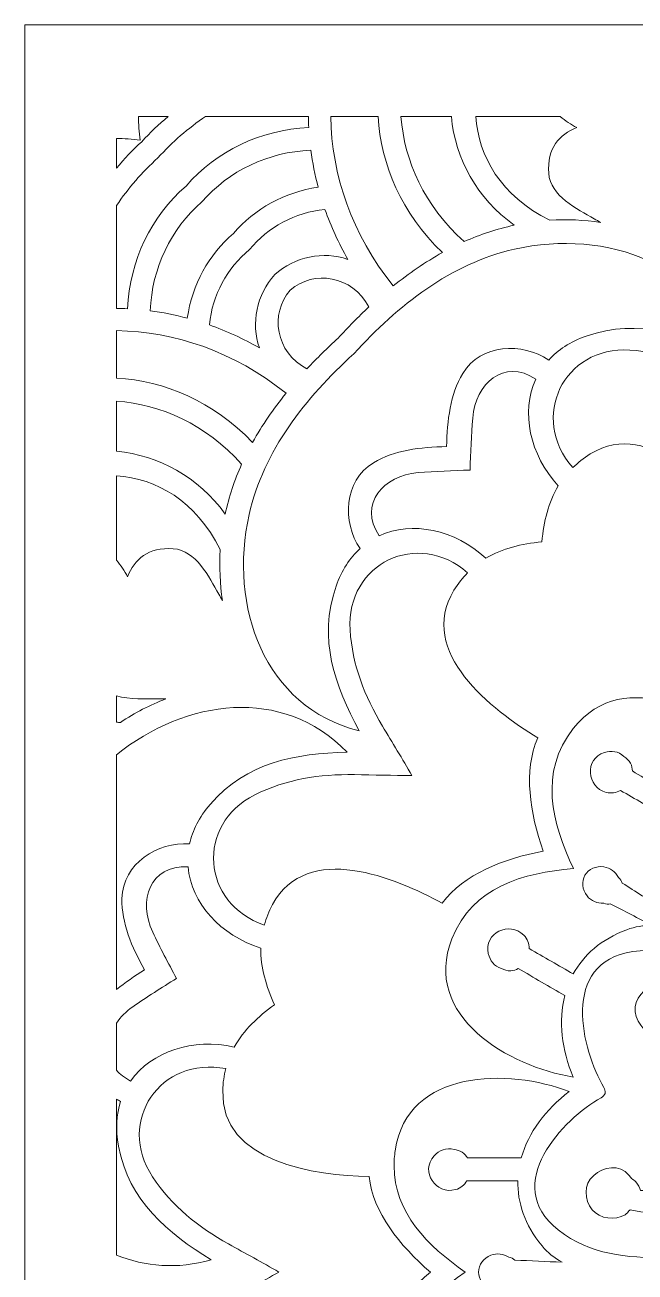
# Model space of a CAD drawing. Extents: x -175 to 692, y -400 to 112.
# Drawn here: x 528.6 to 568.6, y -113.3 to -31.5 of the extents above; entities that cross this region are included whole.
import ezdxf

# ---------------------------------------------------------------- set-up
doc = ezdxf.new("R2010")
doc.units = 0
doc.header["$MEASUREMENT"] = 0
doc.layers.add('Layer 1', color=7, linetype='Continuous', lineweight=0)

msp = doc.modelspace()

# ---------------------------------------------------------------- linework, layer by layer
at = {"layer": 'Layer 1'}
for points, knots in [([(686.0803833007812, -31.52850341796875), (686.0803833007812, -31.52850341796875), (683.049072265625, -31.52850341796875), (683.049072265625, -31.52850341796875), (683.049072265625, -31.52850341796875), (672.7584228515625, -31.52850341796875), (672.7584228515625, -31.52850341796875), (672.7584228515625, -31.52850341796875), (671.214111328125, -31.52850341796875), (671.214111328125, -31.52850341796875), (671.214111328125, -31.52850341796875), (668.0443725585938, -31.52850341796875), (668.0443725585938, -31.52850341796875), (668.0443725585938, -31.52850341796875), (666.4085693359375, -31.52850341796875), (666.4085693359375, -31.52850341796875), (666.4085693359375, -31.52850341796875), (662.9141235351562, -31.52850341796875), (662.9141235351562, -31.52850341796875), (662.9141235351562, -31.52850341796875), (660.7147827148438, -31.52850341796875), (660.7147827148438, -31.52850341796875), (660.7147827148438, -31.52850341796875), (648.3986206054688, -31.52850341796875), (648.3986206054688, -31.52850341796875), (648.3986206054688, -31.52850341796875), (646.5077514648438, -31.52850341796875), (646.5077514648438, -31.52850341796875), (646.5077514648438, -31.52850341796875), (643.0686645507812, -31.52850341796875), (643.0686645507812, -31.52850341796875), (643.0686645507812, -31.52850341796875), (641.4661254882812, -31.52850341796875), (641.4661254882812, -31.52850341796875), (641.4661254882812, -31.52850341796875), (638.6307983398438, -31.52850341796875), (638.6307983398438, -31.52850341796875), (638.6307983398438, -31.52850341796875), (634.322021484375, -31.52850341796875), (634.322021484375, -31.52850341796875), (634.322021484375, -31.52850341796875), (617.1672973632812, -31.52850341796875), (617.1672973632812, -31.52850341796875), (617.1672973632812, -31.52850341796875), (614.3284301757812, -31.52850341796875), (614.3284301757812, -31.52850341796875), (614.3284301757812, -31.52850341796875), (614.1973266601562, -31.52850341796875), (614.1973266601562, -31.52850341796875), (614.1973266601562, -31.52850341796875), (606.5673828125, -31.52850341796875), (606.5673828125, -31.52850341796875), (606.5673828125, -31.52850341796875), (606.436279296875, -31.52850341796875), (606.436279296875, -31.52850341796875), (606.436279296875, -31.52850341796875), (603.597412109375, -31.52850341796875), (603.597412109375, -31.52850341796875), (603.597412109375, -31.52850341796875), (586.4426879882812, -31.52850341796875), (586.4426879882812, -31.52850341796875), (586.4426879882812, -31.52850341796875), (582.1339111328125, -31.52850341796875), (582.1339111328125, -31.52850341796875), (582.1339111328125, -31.52850341796875), (579.2985839843749, -31.52850341796875), (579.2985839843749, -31.52850341796875), (579.2985839843749, -31.52850341796875), (577.696044921875, -31.52850341796875), (577.696044921875, -31.52850341796875), (577.696044921875, -31.52850341796875), (574.2569580078124, -31.52850341796875), (574.2569580078124, -31.52850341796875), (574.2569580078124, -31.52850341796875), (572.3829345703125, -31.52850341796875), (572.3829345703125, -31.52850341796875), (572.3829345703125, -31.52850341796875), (560.048583984375, -31.52850341796875), (560.048583984375, -31.52850341796875), (560.048583984375, -31.52850341796875), (557.8505859375, -31.52850341796875), (557.8505859375, -31.52850341796875), (557.8505859375, -31.52850341796875), (554.3561401367188, -31.52850341796875), (554.3561401367188, -31.52850341796875), (554.3561401367188, -31.52850341796875), (552.7203369140624, -31.52850341796875), (552.7203369140624, -31.52850341796875), (552.7203369140624, -31.52850341796875), (549.5505981445312, -31.52850341796875), (549.5505981445312, -31.52850341796875), (549.5505981445312, -31.52850341796875), (548.0062866210938, -31.52850341796875), (548.0062866210938, -31.52850341796875), (548.0062866210938, -31.52850341796875), (537.7047729492188, -31.52850341796875), (537.7047729492188, -31.52850341796875), (537.7047729492188, -31.52850341796875), (534.684326171875, -31.52850341796875), (534.684326171875, -31.52850341796875), (534.684326171875, -31.52850341796875), (528.5873413085938, -31.52850341796875), (528.5873413085938, -31.52850341796875), (528.5873413085938, -31.52850341796875), (528.5873413085938, -37.62548828125), (528.5873413085938, -37.62548828125), (528.5873413085938, -37.62548828125), (528.5873413085938, -40.65679931640625), (528.5873413085938, -40.65679931640625), (528.5873413085938, -40.65679931640625), (528.5873413085938, -50.94744873046875), (528.5873413085938, -50.94744873046875), (528.5873413085938, -50.94744873046875), (528.5873413085938, -52.49176025390625), (528.5873413085938, -52.49176025390625), (528.5873413085938, -52.49176025390625), (528.5873413085938, -55.6614990234375), (528.5873413085938, -55.6614990234375), (528.5873413085938, -55.6614990234375), (528.5873413085938, -57.2821044921875), (528.5873413085938, -57.2821044921875), (528.5873413085938, -57.2821044921875), (528.5873413085938, -60.7916259765625), (528.5873413085938, -60.7916259765625), (528.5873413085938, -60.7916259765625), (528.5873413085938, -62.9910888671875), (528.5873413085938, -62.9910888671875), (528.5873413085938, -62.9910888671875), (528.5873413085938, -75.3072509765625), (528.5873413085938, -75.3072509765625), (528.5873413085938, -75.3072509765625), (528.5873413085938, -77.1981201171875), (528.5873413085938, -77.1981201171875), (528.5873413085938, -77.1981201171875), (528.5873413085938, -80.63720703125), (528.5873413085938, -80.63720703125), (528.5873413085938, -80.63720703125), (528.5873413085938, -82.23962402343749), (528.5873413085938, -82.23962402343749), (528.5873413085938, -82.23962402343749), (528.5873413085938, -85.07409667968749), (528.5873413085938, -85.07409667968749), (528.5873413085938, -85.07409667968749), (528.5873413085938, -89.3798828125), (528.5873413085938, -89.3798828125), (528.5873413085938, -89.3798828125), (528.5873413085938, -106.53857421875), (528.5873413085938, -106.53857421875), (528.5873413085938, -106.53857421875), (528.5873413085938, -109.3773803710937), (528.5873413085938, -109.3773803710937), (528.5873413085938, -109.3773803710937), (528.5873413085938, -109.5084838867187), (528.5873413085938, -109.5084838867187), (528.5873413085938, -109.5084838867187), (528.5873413085938, -117.1385498046875), (528.5873413085938, -117.1385498046875), (528.5873413085938, -117.1385498046875), (528.5873413085938, -117.2696533203125), (528.5873413085938, -117.2696533203125), (528.5873413085938, -117.2696533203125), (528.5873413085938, -120.1083984375), (528.5873413085938, -120.1083984375), (528.5873413085938, -120.1083984375), (528.5873413085938, -137.26318359375), (528.5873413085938, -137.26318359375), (528.5873413085938, -137.26318359375), (528.5873413085938, -141.5729370117187), (528.5873413085938, -141.5729370117187), (528.5873413085938, -141.5729370117187), (528.5873413085938, -144.4073486328125), (528.5873413085938, -144.4073486328125), (528.5873413085938, -144.4073486328125), (528.5873413085938, -146.0098266601562), (528.5873413085938, -146.0098266601562), (528.5873413085938, -146.0098266601562), (528.5873413085938, -149.4489135742187), (528.5873413085938, -149.4489135742187), (528.5873413085938, -149.4489135742187), (528.5873413085938, -151.3228759765625), (528.5873413085938, -151.3228759765625), (528.5873413085938, -151.3228759765625), (528.5873413085938, -163.6572875976562), (528.5873413085938, -163.6572875976562), (528.5873413085938, -163.6572875976562), (528.5873413085938, -165.8553466796875), (528.5873413085938, -165.8553466796875), (528.5873413085938, -165.8553466796875), (528.5873413085938, -169.3497314453125), (528.5873413085938, -169.3497314453125), (528.5873413085938, -169.3497314453125), (528.5873413085938, -170.9833374023437), (528.5873413085938, -170.9833374023437), (528.5873413085938, -170.9833374023437), (528.5873413085938, -174.1552124023437), (528.5873413085938, -174.1552124023437), (528.5873413085938, -174.1552124023437), (528.5873413085938, -175.6995239257812), (528.5873413085938, -175.6995239257812), (528.5873413085938, -175.6995239257812), (528.5873413085938, -185.990234375), (528.5873413085938, -185.990234375), (528.5873413085938, -185.990234375), (528.5873413085938, -189.021484375), (528.5873413085938, -189.021484375), (528.5873413085938, -189.021484375), (528.5873413085938, -195.1185302734375), (528.5873413085938, -195.1185302734375), (528.5873413085938, -195.1185302734375), (534.684326171875, -195.1185302734375), (534.684326171875, -195.1185302734375), (534.684326171875, -195.1185302734375), (537.7156372070312, -195.1185302734375), (537.7156372070312, -195.1185302734375), (537.7156372070312, -195.1185302734375), (548.0062866210938, -195.1185302734375), (548.0062866210938, -195.1185302734375), (548.0062866210938, -195.1185302734375), (549.5505981445312, -195.1185302734375), (549.5505981445312, -195.1185302734375), (549.5505981445312, -195.1185302734375), (552.7203369140624, -195.1185302734375), (552.7203369140624, -195.1185302734375), (552.7203369140624, -195.1185302734375), (554.3409423828125, -195.1185302734375), (554.3409423828125, -195.1185302734375), (554.3409423828125, -195.1185302734375), (557.8505859375, -195.1185302734375), (557.8505859375, -195.1185302734375), (557.8505859375, -195.1185302734375), (560.0486450195312, -195.1185302734375), (560.0486450195312, -195.1185302734375), (560.0486450195312, -195.1185302734375), (572.3660888671875, -195.1185302734375), (572.3660888671875, -195.1185302734375), (572.3660888671875, -195.1185302734375), (574.2569580078124, -195.1185302734375), (574.2569580078124, -195.1185302734375), (574.2569580078124, -195.1185302734375), (577.696044921875, -195.1185302734375), (577.696044921875, -195.1185302734375), (577.696044921875, -195.1185302734375), (579.3232421875, -195.1185302734375), (579.3232421875, -195.1185302734375), (579.3232421875, -195.1185302734375), (582.1339111328125, -195.1185302734375), (582.1339111328125, -195.1185302734375), (582.1339111328125, -195.1185302734375), (586.4426879882812, -195.1185302734375), (586.4426879882812, -195.1185302734375), (586.4426879882812, -195.1185302734375), (603.597412109375, -195.1185302734375), (603.597412109375, -195.1185302734375), (603.597412109375, -195.1185302734375), (606.4361572265625, -195.1185302734375), (606.4361572265625, -195.1185302734375), (606.4361572265625, -195.1185302734375), (606.5673217773438, -195.1185302734375), (606.5673217773438, -195.1185302734375), (606.5673217773438, -195.1185302734375), (614.1973876953125, -195.1185302734375), (614.1973876953125, -195.1185302734375), (614.1973876953125, -195.1185302734375), (614.3285522460938, -195.1185302734375), (614.3285522460938, -195.1185302734375), (614.3285522460938, -195.1185302734375), (617.1672973632812, -195.1185302734375), (617.1672973632812, -195.1185302734375), (617.1672973632812, -195.1185302734375), (634.322021484375, -195.1185302734375), (634.322021484375, -195.1185302734375), (634.322021484375, -195.1185302734375), (638.6307983398438, -195.1185302734375), (638.6307983398438, -195.1185302734375), (638.6307983398438, -195.1185302734375), (641.4661254882812, -195.1185302734375), (641.4661254882812, -195.1185302734375), (641.4661254882812, -195.1185302734375), (643.0686645507812, -195.1185302734375), (643.0686645507812, -195.1185302734375), (643.0686645507812, -195.1185302734375), (646.5077514648438, -195.1185302734375), (646.5077514648438, -195.1185302734375), (646.5077514648438, -195.1185302734375), (648.3986206054688, -195.1185302734375), (648.3986206054688, -195.1185302734375), (648.3986206054688, -195.1185302734375), (660.716064453125, -195.1185302734375), (660.716064453125, -195.1185302734375), (660.716064453125, -195.1185302734375), (662.9141235351562, -195.1185302734375), (662.9141235351562, -195.1185302734375), (662.9141235351562, -195.1185302734375), (666.4085693359375, -195.1185302734375), (666.4085693359375, -195.1185302734375), (666.4085693359375, -195.1185302734375), (668.042236328125, -195.1185302734375), (668.042236328125, -195.1185302734375), (668.042236328125, -195.1185302734375), (671.214111328125, -195.1185302734375), (671.214111328125, -195.1185302734375), (671.214111328125, -195.1185302734375), (672.7584228515625, -195.1185302734375), (672.7584228515625, -195.1185302734375), (672.7584228515625, -195.1185302734375), (683.0599365234375, -195.1185302734375), (683.0599365234375, -195.1185302734375), (683.0599365234375, -195.1185302734375), (686.0803833007812, -195.1185302734375), (686.0803833007812, -195.1185302734375), (686.0803833007812, -195.1185302734375), (692.1773681640624, -195.1185302734375), (692.1773681640624, -195.1185302734375), (692.1773681640624, -195.1185302734375), (692.1773681640624, -189.021484375), (692.1773681640624, -189.021484375), (692.1773681640624, -189.021484375), (692.1773681640624, -185.990234375), (692.1773681640624, -185.990234375), (692.1773681640624, -185.990234375), (692.1773681640624, -175.6995239257812), (692.1773681640624, -175.6995239257812), (692.1773681640624, -175.6995239257812), (692.1773681640624, -174.1552124023437), (692.1773681640624, -174.1552124023437), (692.1773681640624, -174.1552124023437), (692.1773681640624, -170.9855346679687), (692.1773681640624, -170.9855346679687), (692.1773681640624, -170.9855346679687), (692.1773681640624, -169.3497314453125), (692.1773681640624, -169.3497314453125), (692.1773681640624, -169.3497314453125), (692.1773681640624, -165.8553466796875), (692.1773681640624, -165.8553466796875), (692.1773681640624, -165.8553466796875), (692.1773681640624, -163.6559448242187), (692.1773681640624, -163.6559448242187), (692.1773681640624, -163.6559448242187), (692.1773681640624, -151.3397827148437), (692.1773681640624, -151.3397827148437), (692.1773681640624, -151.3397827148437), (692.1773681640624, -149.4489135742187), (692.1773681640624, -149.4489135742187), (692.1773681640624, -149.4489135742187), (692.1773681640624, -146.0098266601562), (692.1773681640624, -146.0098266601562), (692.1773681640624, -146.0098266601562), (692.1773681640624, -144.4073486328125), (692.1773681640624, -144.4073486328125), (692.1773681640624, -144.4073486328125), (692.1773681640624, -141.5729370117187), (692.1773681640624, -141.5729370117187), (692.1773681640624, -141.5729370117187), (692.1773681640624, -137.2671508789062), (692.1773681640624, -137.2671508789062), (692.1773681640624, -137.2671508789062), (692.1773681640624, -120.1083984375), (692.1773681640624, -120.1083984375), (692.1773681640624, -120.1083984375), (692.1773681640624, -117.2696533203125), (692.1773681640624, -117.2696533203125), (692.1773681640624, -117.2696533203125), (692.1773681640624, -117.1385498046875), (692.1773681640624, -117.1385498046875), (692.1773681640624, -117.1385498046875), (692.1773681640624, -109.5084838867187), (692.1773681640624, -109.5084838867187), (692.1773681640624, -109.5084838867187), (692.1773681640624, -109.3773803710937), (692.1773681640624, -109.3773803710937), (692.1773681640624, -109.3773803710937), (692.1773681640624, -106.53857421875), (692.1773681640624, -106.53857421875), (692.1773681640624, -106.53857421875), (692.1773681640624, -89.38385009765625), (692.1773681640624, -89.38385009765625), (692.1773681640624, -89.38385009765625), (692.1773681640624, -85.07409667968749), (692.1773681640624, -85.07409667968749), (692.1773681640624, -85.07409667968749), (692.1773681640624, -82.23962402343749), (692.1773681640624, -82.23962402343749), (692.1773681640624, -82.23962402343749), (692.1773681640624, -80.63720703125), (692.1773681640624, -80.63720703125), (692.1773681640624, -80.63720703125), (692.1773681640624, -77.1981201171875), (692.1773681640624, -77.1981201171875), (692.1773681640624, -77.1981201171875), (692.1773681640624, -75.3240966796875), (692.1773681640624, -75.3240966796875), (692.1773681640624, -75.3240966796875), (692.1773681640624, -62.98974609375), (692.1773681640624, -62.98974609375), (692.1773681640624, -62.98974609375), (692.1773681640624, -60.7916259765625), (692.1773681640624, -60.7916259765625), (692.1773681640624, -60.7916259765625), (692.1773681640624, -57.29730224609375), (692.1773681640624, -57.29730224609375), (692.1773681640624, -57.29730224609375), (692.1773681640624, -55.6614990234375), (692.1773681640624, -55.6614990234375), (692.1773681640624, -55.6614990234375), (692.1773681640624, -52.49176025390625), (692.1773681640624, -52.49176025390625), (692.1773681640624, -52.49176025390625), (692.1773681640624, -50.94744873046875), (692.1773681640624, -50.94744873046875), (692.1773681640624, -50.94744873046875), (692.1773681640624, -40.65679931640625), (692.1773681640624, -40.65679931640625), (692.1773681640624, -40.65679931640625), (692.1773681640624, -37.62548828125), (692.1773681640624, -37.62548828125), (692.1773681640624, -37.62548828125), (692.1773681640624, -31.52850341796875), (692.1773681640624, -31.52850341796875), (692.1773681640624, -31.52850341796875), (686.0803833007812, -31.52850341796875), (686.0803833007812, -31.52850341796875)], [0, 0, 0, 0, 1, 1, 1, 2, 2, 2, 3, 3, 3, 4, 4, 4, 5, 5, 5, 6, 6, 6, 7, 7, 7, 8, 8, 8, 9, 9, 9, 10, 10, 10, 11, 11, 11, 12, 12, 12, 13, 13, 13, 14, 14, 14, 15, 15, 15, 16, 16, 16, 17, 17, 17, 18, 18, 18, 19, 19, 19, 20, 20, 20, 21, 21, 21, 22, 22, 22, 23, 23, 23, 24, 24, 24, 25, 25, 25, 26, 26, 26, 27, 27, 27, 28, 28, 28, 29, 29, 29, 30, 30, 30, 31, 31, 31, 32, 32, 32, 33, 33, 33, 34, 34, 34, 35, 35, 35, 36, 36, 36, 37, 37, 37, 38, 38, 38, 39, 39, 39, 40, 40, 40, 41, 41, 41, 42, 42, 42, 43, 43, 43, 44, 44, 44, 45, 45, 45, 46, 46, 46, 47, 47, 47, 48, 48, 48, 49, 49, 49, 50, 50, 50, 51, 51, 51, 52, 52, 52, 53, 53, 53, 54, 54, 54, 55, 55, 55, 56, 56, 56, 57, 57, 57, 58, 58, 58, 59, 59, 59, 60, 60, 60, 61, 61, 61, 62, 62, 62, 63, 63, 63, 64, 64, 64, 65, 65, 65, 66, 66, 66, 67, 67, 67, 68, 68, 68, 69, 69, 69, 70, 70, 70, 71, 71, 71, 72, 72, 72, 73, 73, 73, 74, 74, 74, 75, 75, 75, 76, 76, 76, 77, 77, 77, 78, 78, 78, 79, 79, 79, 80, 80, 80, 81, 81, 81, 82, 82, 82, 83, 83, 83, 84, 84, 84, 85, 85, 85, 86, 86, 86, 87, 87, 87, 88, 88, 88, 89, 89, 89, 90, 90, 90, 91, 91, 91, 92, 92, 92, 93, 93, 93, 94, 94, 94, 95, 95, 95, 96, 96, 96, 97, 97, 97, 98, 98, 98, 99, 99, 99, 100, 100, 100, 101, 101, 101, 102, 102, 102, 103, 103, 103, 104, 104, 104, 105, 105, 105, 106, 106, 106, 107, 107, 107, 108, 108, 108, 109, 109, 109, 110, 110, 110, 111, 111, 111, 112, 112, 112, 113, 113, 113, 114, 114, 114, 115, 115, 115, 116, 116, 116, 117, 117, 117, 118, 118, 118, 119, 119, 119, 120, 120, 120, 121, 121, 121, 122, 122, 122, 123, 123, 123, 124, 124, 124, 125, 125, 125, 126, 126, 126, 127, 127, 127, 128, 128, 128, 129, 129, 129, 130, 130, 130, 131, 131, 131, 132, 132, 132, 133, 133, 133, 134, 134, 134, 135, 135, 135, 136, 136, 136, 137, 137, 137, 138, 138, 138, 139, 139, 139, 140, 140, 140, 140]), ([(536.1463623046875, -39.08746337890625), (536.0725097656249, -38.56182861328125), (536.04052734375, -38.04119873046875), (536.0372314453124, -37.52850341796875), (536.0372314453124, -37.52850341796875), (537.9806518554688, -37.52850341796875), (537.9806518554688, -37.52850341796875), (537.3731689453125, -38.04620361328125), (536.7861328125, -38.58990478515625), (536.2434692382812, -39.1845703125), (535.6487426757812, -39.72723388671875), (535.1050415039062, -40.31439208984375), (534.5873413085938, -40.921875), (534.5873413085938, -40.921875), (534.5873413085938, -38.97869873046875), (534.5873413085938, -38.97869873046875), (535.1002197265625, -38.982177734375), (535.6198120117188, -39.014404296875), (536.1463623046875, -39.08746337890625)], [0, 0, 0, 0, 1, 1, 1, 2, 2, 2, 3, 3, 3, 4, 4, 4, 5, 5, 5, 6, 6, 6, 6]), ([(534.5873413085938, -43.378662109375), (535.363525390625, -42.2381591796875), (536.2697143554688, -41.1875), (537.3070068359375, -40.2481689453125), (538.2462768554688, -39.21087646484375), (539.2969360351562, -38.3046875), (540.4374389648438, -37.52850341796875), (540.4374389648438, -37.52850341796875), (547.190673828125, -37.52850341796875), (547.190673828125, -37.52850341796875), (547.1956176757812, -37.77154541015625), (547.1856689453125, -38.013427734375), (547.1995849609375, -38.25701904296875), (544.0138549804688, -38.3978271484375), (541.1630249023438, -39.80621337890625), (539.1525268554688, -42.09362792968749), (536.8651123046874, -44.10418701171875), (535.4566650390625, -46.9549560546875), (535.3157958984374, -50.14080810546875), (535.0722045898438, -50.12689208984375), (534.8303833007812, -50.13677978515625), (534.5873413085938, -50.1318359375), (534.5873413085938, -50.1318359375), (534.5873413085938, -43.378662109375), (534.5873413085938, -43.378662109375)], [0, 0, 0, 0, 1, 1, 1, 2, 2, 2, 3, 3, 3, 4, 4, 4, 5, 5, 5, 6, 6, 6, 7, 7, 7, 8, 8, 8, 8]), ([(551.7443237304688, -37.52850341796875), (551.9425659179688, -40.693115234375), (553.2662963867188, -43.86431884765625), (555.965576171875, -46.4547119140625), (554.8388061523438, -47.08123779296875), (553.7655639648438, -47.82427978515625), (552.7457885742188, -48.64984130859375), (549.9986572265624, -45.25421142578125), (548.7070922851562, -41.357666015625), (548.6389770507812, -37.52850341796875), (548.6389770507812, -37.52850341796875), (551.7443237304688, -37.52850341796875), (551.7443237304688, -37.52850341796875)], [0, 0, 0, 0, 1, 1, 1, 2, 2, 2, 3, 3, 3, 4, 4, 4, 4]), ([(556.5529785156249, -37.52850341796875), (556.80419921875, -40.3170166015625), (558.2293090820312, -42.89312744140625), (560.6715698242188, -44.6627197265625), (559.5350952148438, -44.91040039062499), (558.4423828124999, -45.27459716796875), (557.3934326171874, -45.7408447265625), (554.763427734375, -43.37213134765625), (553.46728515625, -40.44561767578125), (553.2498779296875, -37.52850341796875), (553.2498779296875, -37.52850341796875), (556.5529785156249, -37.52850341796875), (556.5529785156249, -37.52850341796875)], [0, 0, 0, 0, 1, 1, 1, 2, 2, 2, 3, 3, 3, 4, 4, 4, 4]), ([(563.6973266601562, -37.52850341796875), (564.0327148437499, -37.80859375), (564.3902587890624, -38.058837890625), (564.7848510742188, -38.25701904296875), (563.6387939453125, -38.70379638671875), (562.8229370117188, -39.60223388671875), (562.9395141601562, -41.25830078125), (563.0414428710938, -42.75408935546875), (564.7995605468749, -43.59912109375), (565.91162109375, -44.24017333984375), (566.0573120117188, -44.32275390625), (566.1981811523438, -44.4052734375), (566.3438720703124, -44.48785400390625), (565.2560424804688, -44.31298828125), (564.1293334960938, -44.26934814453125), (563.0025634765624, -44.33734130859375), (559.7764892578124, -42.720947265625), (558.3330078124999, -40.14459228515625), (558.1578979492188, -37.52850341796875), (558.1578979492188, -37.52850341796875), (563.6973266601562, -37.52850341796875), (563.6973266601562, -37.52850341796875)], [0, 0, 0, 0, 1, 1, 1, 2, 2, 2, 3, 3, 3, 4, 4, 4, 5, 5, 5, 6, 6, 6, 7, 7, 7, 7]), ([(540.1965942382812, -43.13775634765625), (541.9644165039062, -41.09320068359375), (544.5285034179688, -39.85479736328125), (547.3355712890625, -39.7479248046875), (547.4424438476562, -40.5589599609375), (547.6076049804688, -41.3699951171875), (547.8212280273438, -42.17620849609375), (545.6115112304688, -42.4918212890625), (543.6591796874999, -43.5797119140625), (542.2557373046875, -45.1968994140625), (540.6386108398438, -46.60040283203125), (539.5506591796874, -48.552734375), (539.2350463867188, -50.762451171875), (538.4288940429688, -50.54876708984375), (537.6177978515625, -50.38360595703125), (536.8067626953124, -50.27679443359375), (536.9136352539062, -47.4697265625), (538.1520385742188, -44.90551757812499), (540.1965942382812, -43.13775634765625)], [0, 0, 0, 0, 1, 1, 1, 2, 2, 2, 3, 3, 3, 4, 4, 4, 5, 5, 5, 6, 6, 6, 6]), ([(577.7565917968749, -53.13726806640625), (577.7225952148438, -50.844970703125), (578.0479125976562, -48.67413330078125), (579.0775756835938, -46.61016845703125), (581.0347290039062, -42.70068359375), (586.2116699218749, -43.10375976562499), (587.6249999999999, -47.2269287109375), (587.1781005859374, -47.3531494140625), (586.7313232421874, -47.518310546875), (586.2747802734374, -47.7659912109375), (582.1079711914062, -50.038818359375), (584.5119018554688, -55.84716796875), (586.1970825195312, -58.89703369140625), (584.27880859375, -60.31024169921875), (583.2783203125, -62.89385986328125), (582.7781372070312, -65.51153564453125), (580.2576293945312, -64.63739013671875), (577.5283813476562, -64.21002197265625), (575.3429565429688, -65.161865234375), (573.5411987304688, -62.17510986328125), (569.7094116210938, -57.197265625), (565.6639404296875, -59.66436767578125), (565.2171630859375, -59.93634033203125), (564.8480834960938, -60.24224853515625), (564.517822265625, -60.56280517578125), (561.6524658203124, -57.27978515625), (563.891357421875, -52.59332275390625), (568.2621459960938, -52.8555908203125), (570.5641479492188, -52.99639892578125), (572.6038208007812, -53.8026123046875), (574.5707397460938, -54.97296142578125), (575.6585693359375, -55.623779296875), (576.7269897460938, -56.28424072265625), (577.8099365234375, -56.90582275390625), (577.8148193359375, -55.65777587890625), (577.7759399414062, -54.40478515625), (577.7565917968749, -53.13726806640625)], [0, 0, 0, 0, 1, 1, 1, 2, 2, 2, 3, 3, 3, 4, 4, 4, 5, 5, 5, 6, 6, 6, 7, 7, 7, 8, 8, 8, 9, 9, 9, 10, 10, 10, 11, 11, 11, 12, 12, 12, 12]), ([(543.9652099609374, -52.7147216796875), (542.8968505859375, -52.10284423828125), (541.7992553710938, -51.5928955078125), (540.6822509765625, -51.204345703125), (540.8861694335938, -49.21807861328125), (541.8527221679688, -47.474609375), (543.3143920898438, -46.25561523437499), (544.5333862304688, -44.79382324218749), (546.2769165039062, -43.827392578125), (548.2632446289062, -43.6234130859375), (548.6517944335938, -44.74041748046874), (549.1616210937499, -45.83795166015625), (549.7735595703125, -46.9063720703125), (548.1514282226562, -46.343017578125), (546.29150390625, -46.71697998046875), (544.9656982421875, -47.90679931640625), (543.77587890625, -49.23260498046875), (543.4019165039062, -51.0926513671875), (543.9652099609374, -52.7147216796875)], [0, 0, 0, 0, 1, 1, 1, 2, 2, 2, 3, 3, 3, 4, 4, 4, 5, 5, 5, 6, 6, 6, 6]), ([(550.1572265624999, -53.098388671875), (553.0614013671875, -49.91253662109375), (556.4852294921875, -47.18804931640625), (560.69091796875, -46.2362060546875), (566.7130126953124, -44.87640380859375), (573.3322753906249, -47.20263671875), (574.8863525390625, -53.457763671875), (571.9288330078125, -51.8551025390625), (568.8837890624999, -50.72845458984375), (565.4016723632812, -51.93280029296875), (564.3478393554688, -52.29705810546875), (563.5368041992188, -52.8507080078125), (562.9346313476562, -53.51116943359375), (561.2008666992188, -52.326171875), (558.4957275390625, -52.42822265625), (557.3010864257812, -54.39019775390625), (556.4706420898438, -55.75006103515625), (556.2813110351562, -57.46923828125), (556.2424316406249, -59.18353271484375), (554.528076171875, -59.222412109375), (552.8088378906249, -59.41180419921875), (551.4490356445312, -60.24224853515625), (549.4869995117188, -61.43695068359375), (549.385009765625, -64.14202880859375), (550.570068359375, -65.87579345703125), (549.9095458984375, -66.47796630859375), (549.3559570312499, -67.28900146484375), (548.99169921875, -68.34283447265625), (547.7872314453125, -71.824951171875), (548.9139404296874, -74.8699951171875), (550.5166015624999, -77.8275146484375), (544.2615356445312, -76.2734375), (541.9352416992188, -69.65411376953125), (543.2949829101562, -63.632080078125), (544.2469482421874, -59.42633056640625), (546.9713745117188, -56.0025634765625), (550.1572265624999, -53.098388671875)], [0, 0, 0, 0, 1, 1, 1, 2, 2, 2, 3, 3, 3, 4, 4, 4, 5, 5, 5, 6, 6, 6, 7, 7, 7, 8, 8, 8, 9, 9, 9, 10, 10, 10, 11, 11, 11, 12, 12, 12, 12]), ([(545.9854736328124, -48.9266357421875), (547.5153198242188, -47.56683349609375), (550.06982421875, -47.960205078125), (551.1431274414062, -50.02423095703125), (550.4437866210938, -50.67498779296875), (549.7735595703125, -51.3597412109375), (549.1227416992188, -52.06396484375), (548.4185791015625, -52.7147216796875), (547.7338256835938, -53.3848876953125), (547.0830688476562, -54.084228515625), (545.0190429687499, -53.010986328125), (544.6257324218749, -50.45648193359375), (545.9854736328124, -48.9266357421875)], [0, 0, 0, 0, 1, 1, 1, 2, 2, 2, 3, 3, 3, 4, 4, 4, 4]), ([(545.7087402343749, -55.6868896484375), (544.8830566406249, -56.70672607421875), (544.1401367187499, -57.780029296875), (543.5136108398438, -58.90673828125), (540.9232177734375, -56.2073974609375), (537.7519531249999, -54.8836669921875), (534.5873413085938, -54.6854248046875), (534.5873413085938, -54.6854248046875), (534.5873413085938, -51.580078125), (534.5873413085938, -51.580078125), (538.41650390625, -51.648193359375), (542.3130493164062, -52.93975830078125), (545.7087402343749, -55.6868896484375)], [0, 0, 0, 0, 1, 1, 1, 2, 2, 2, 3, 3, 3, 4, 4, 4, 4]), ([(563.5659790039062, -61.75262451171875), (562.9054565429688, -62.8502197265625), (562.6188964843749, -64.1031494140625), (562.4877319335938, -65.428955078125), (561.1619262695312, -65.56005859375), (559.9090576171875, -65.84661865234375), (558.8115234375, -66.507080078125), (556.7814331054688, -64.63250732421875), (553.9841918945312, -64.03033447265625), (551.813232421875, -65.04046630859375), (550.4389648437499, -62.913330078125), (552.094970703125, -61.0872802734375), (554.3677368164062, -60.89300537109375), (555.4993286132812, -60.80072021484375), (556.6406860351562, -60.757080078125), (557.7818603515624, -60.72308349609375), (557.8159179687499, -59.581787109375), (557.859619140625, -58.44049072265625), (557.9519042968749, -57.3089599609375), (558.1461181640625, -55.0361328125), (559.9721679687499, -53.38006591796875), (562.099365234375, -54.75445556640625), (561.0891723632812, -56.92529296875), (561.6913452148438, -59.72259521484375), (563.5659790039062, -61.75262451171875)], [0, 0, 0, 0, 1, 1, 1, 2, 2, 2, 3, 3, 3, 4, 4, 4, 5, 5, 5, 6, 6, 6, 7, 7, 7, 8, 8, 8, 8]), ([(534.5873413085938, -56.19805908203125), (537.5048828125, -56.41607666015625), (540.4322509765624, -57.70703125), (542.7997436523438, -60.33453369140625), (542.3333740234375, -61.383544921875), (541.9691772460938, -62.47625732421875), (541.7216186523438, -63.6126708984375), (539.9519653320312, -61.17047119140625), (537.3758544921875, -59.745361328125), (534.5873413085938, -59.49407958984375), (534.5873413085938, -59.49407958984375), (534.5873413085938, -56.19805908203125), (534.5873413085938, -56.19805908203125)], [0, 0, 0, 0, 1, 1, 1, 2, 2, 2, 3, 3, 3, 4, 4, 4, 4]), ([(534.5873413085938, -61.098388671875), (537.2059936523438, -61.27423095703125), (539.779296875, -62.718994140625), (541.3961181640624, -65.94378662109375), (541.3281860351562, -67.07049560546875), (541.371826171875, -68.1971435546875), (541.5466918945312, -69.2850341796875), (541.4641723632812, -69.1392822265625), (541.3815307617188, -68.99847412109375), (541.2990112304688, -68.852783203125), (540.657958984375, -67.74066162109375), (539.8129272460938, -65.98260498046875), (538.3170776367188, -65.880615234375), (536.6610717773438, -65.76409912109375), (535.7626953125, -66.5799560546875), (535.3157958984374, -67.72607421875), (535.11767578125, -67.33148193359375), (534.867431640625, -66.9739990234375), (534.5873413085938, -66.63861083984375), (534.5873413085938, -66.63861083984375), (534.5873413085938, -61.098388671875), (534.5873413085938, -61.098388671875)], [0, 0, 0, 0, 1, 1, 1, 2, 2, 2, 3, 3, 3, 4, 4, 4, 5, 5, 5, 6, 6, 6, 7, 7, 7, 7]), ([(552.0318603515625, -77.51190185546875), (550.8613891601562, -75.54498291015625), (550.0552368164062, -73.50531005859375), (549.9144287109374, -71.20330810546875), (549.6521606445312, -66.83245849609375), (554.3386840820312, -64.5936279296875), (557.62158203125, -67.458984375), (557.3010864257812, -67.78924560546875), (556.9951782226562, -68.1583251953125), (556.7232055664062, -68.6051025390625), (554.251220703125, -72.65057373046875), (559.2339477539062, -76.4822998046875), (562.2207641601562, -78.2840576171875), (561.2689208984375, -80.469482421875), (561.6962280273438, -83.19879150390624), (562.5703735351562, -85.71929931640625), (559.9526977539062, -86.21954345703125), (557.369140625, -87.219970703125), (555.955810546875, -89.1383056640625), (552.9059448242188, -87.45306396484375), (547.0975952148438, -85.04913330078125), (544.8248291015625, -89.21600341796875), (544.5771484375, -89.67248535156249), (544.4119873046875, -90.11926269531249), (544.2857055664062, -90.56610107421875), (540.16259765625, -89.15283203125), (539.7595825195312, -83.975830078125), (543.6689453125, -82.01867675781249), (545.73291015625, -80.9891357421875), (547.9038696289062, -80.66375732421875), (550.1912841796874, -80.69775390625), (551.4635620117188, -80.7171630859375), (552.7166137695312, -80.7559814453125), (553.9647216796875, -80.75115966796875), (553.3430786132812, -79.66815185546875), (552.6825561523438, -78.5997314453125), (552.0318603515625, -77.51190185546875)], [0, 0, 0, 0, 1, 1, 1, 2, 2, 2, 3, 3, 3, 4, 4, 4, 5, 5, 5, 6, 6, 6, 7, 7, 7, 8, 8, 8, 9, 9, 9, 10, 10, 10, 11, 11, 11, 12, 12, 12, 12]), ([(576.3822021484375, -80.017822265625), (574.4541625976562, -80.2655029296875), (572.7058105468749, -81.01336669921876), (571.4772338867188, -82.21783447265625), (570.4573364257812, -81.63018798828124), (569.4422607421874, -81.04736328125), (568.4224853515624, -80.459716796875), (568.4176025390625, -80.28979492187501), (568.3884277343749, -80.12469482421876), (568.3010864257812, -79.95465087890625), (568.1990966796875, -79.75555419921875), (568.0436401367188, -79.61956787109375), (567.8736572265624, -79.50787353515625), (567.5239868164062, -79.158203125), (567.0334472656249, -79.10968017578125), (566.596435546875, -79.24560546875), (565.2705078124999, -79.658447265625), (565.4161987304688, -81.52819824218751), (566.7081298828125, -81.86328125000001), (567.0383300781249, -81.95068359375), (567.3636474609375, -81.8826904296875), (567.6453857421875, -81.73699951171874), (568.6069335937499, -82.2906494140625), (569.5734252929688, -82.84912109375), (570.5349731445312, -83.40277099609375), (569.8016357421875, -84.61206054687499), (569.476318359375, -86.1126708984375), (569.7724609375, -87.89984130859375), (569.8648071289062, -88.4632568359375), (570.0784912109375, -88.98284912109375), (570.3650512695312, -89.473388671875), (569.4957275390625, -88.91973876953125), (568.6264038085938, -88.3660888671875), (567.7619628906249, -87.80755615234374), (567.7182006835938, -87.671630859375), (567.6356811523438, -87.5550537109375), (567.5142822265625, -87.4482421875), (567.3248901367188, -87.08398437499999), (566.9702758789062, -86.80712890625001), (566.5526733398438, -86.74890136718749), (566.0378417968749, -86.67120361328125), (565.5619506835938, -86.8994140625), (565.2996826171874, -87.29278564453125), (565.0859985351562, -87.72015380859375), (565.1297607421875, -88.24468994140625), (565.4502563476562, -88.65264892578125), (565.7125244140624, -88.98773193359375), (566.1301269531249, -89.15283203125), (566.54296875, -89.1383056640625), (566.6935424804688, -89.19171142578125), (566.8392333984375, -89.201416015625), (566.9752807617188, -89.16741943359374), (567.8882446289062, -89.64337158203125), (568.8061523437499, -90.11926269531249), (569.7191162109374, -90.59039306640626), (569.1509399414062, -90.59039306640626), (568.5924072265625, -90.66802978515625), (568.06298828125, -90.86718750000001), (566.3632202148438, -91.50335693359375), (565.2268676757812, -92.532958984375), (564.5469970703125, -93.7713623046875), (563.5854492187499, -93.21771240234374), (562.6237792968749, -92.66406250000001), (561.6573486328125, -92.10559082031251), (561.6428833007812, -91.7850341796875), (561.5407714843749, -91.47424316406249), (561.2979736328124, -91.2265625), (560.3606567382812, -90.279541015625), (558.670654296875, -91.08569335937501), (558.9765625, -92.44067382812501), (559.0784912109374, -92.88745117187501), (559.3650512695312, -93.28570556640626), (559.8458862304688, -93.41680908203125), (560.025634765625, -93.50909423828126), (560.2198486328124, -93.57220458984375), (560.4431762695312, -93.56250000000001), (560.6326904296874, -93.55279541015624), (560.79296875, -93.49450683593749), (560.9434204101562, -93.42169189453125), (561.9584960937499, -94.00933837890624), (562.9733886718749, -94.59210205078125), (563.9932861328125, -95.17974853515625), (563.5659790039062, -96.850341796875), (563.7893676757812, -98.73950195312501), (564.5372924804688, -100.5315551757812), (560.3509521484375, -99.86132812500001), (554.5862426757812, -96.52984619140625), (556.592041015625, -91.45965576171875), (557.9373168945312, -88.05529785156251), (561.2543334960938, -87.14227294921874), (564.5567626953124, -86.86541748046876), (563.1434326171874, -83.8690185546875), (562.2789916992188, -80.54229736328125), (564.5517578125, -77.672119140625), (567.9415893554688, -73.4033203125), (573.7062377929688, -76.72515869140625), (576.3822021484375, -80.017822265625)], [0, 0, 0, 0, 1, 1, 1, 2, 2, 2, 3, 3, 3, 4, 4, 4, 5, 5, 5, 6, 6, 6, 7, 7, 7, 8, 8, 8, 9, 9, 9, 10, 10, 10, 11, 11, 11, 12, 12, 12, 13, 13, 13, 14, 14, 14, 15, 15, 15, 16, 16, 16, 17, 17, 17, 18, 18, 18, 19, 19, 19, 20, 20, 20, 21, 21, 21, 22, 22, 22, 23, 23, 23, 24, 24, 24, 25, 25, 25, 26, 26, 26, 27, 27, 27, 28, 28, 28, 29, 29, 29, 30, 30, 30, 31, 31, 31, 32, 32, 32, 32]), ([(549.7104492187499, -79.2261962890625), (546.344970703125, -79.3184814453125), (543.14453125, -79.8624267578125), (540.7308349609374, -82.65002441406251), (540.0023803710938, -83.49023437499999), (539.574951171875, -84.37408447265625), (539.3807373046874, -85.24822998046875), (537.2924194335938, -85.08795166015625), (535.0001831054688, -86.52551269531249), (534.9467163085938, -88.82745361328124), (534.907958984375, -90.42034912109375), (535.6024169921875, -92.00360107421875), (536.427978515625, -93.50909423828126), (535.7803955078124, -93.90362548828125), (535.1578369140624, -94.32904052734375), (534.5873413085938, -94.79577636718749), (534.5873413085938, -94.79577636718749), (534.5873413085938, -79.40228271484375), (534.5873413085938, -79.40228271484375), (539.1047363281249, -75.76177978515625), (545.4867553710938, -74.84210205078125), (549.7104492187499, -79.2261962890625)], [0, 0, 0, 0, 1, 1, 1, 2, 2, 2, 3, 3, 3, 4, 4, 4, 5, 5, 5, 6, 6, 6, 7, 7, 7, 7]), ([(534.5873413085938, -75.53125), (535.472412109375, -75.7872314453125), (536.5281982421874, -75.72955322265625), (537.3264770507812, -75.72955322265625), (537.3264770507812, -75.72955322265625), (537.8267211914062, -75.72955322265625), (537.8267211914062, -75.72955322265625), (536.7970581054688, -76.1229248046875), (535.7966308593749, -76.642578125), (534.8544921874999, -77.26904296875), (534.7617797851562, -77.27447509765625), (534.6786499023438, -77.26470947265625), (534.5873413085938, -77.2679443359375), (534.5873413085938, -77.2679443359375), (534.5873413085938, -75.53125), (534.5873413085938, -75.53125)], [0, 0, 0, 0, 1, 1, 1, 2, 2, 2, 3, 3, 3, 4, 4, 4, 5, 5, 5, 5]), ([(534.5873413085938, -96.99371337890625), (534.8587036132812, -96.59832763671875), (535.2184448242188, -96.2320556640625), (535.6557617187499, -95.92761230468751), (536.5882568359374, -95.27685546875), (537.5546875, -94.6697998046875), (538.5260009765625, -94.06756591796876), (537.9868774414062, -93.06231689453126), (537.4527587890624, -92.0570068359375), (536.9671020507812, -91.02740478515626), (536.0006713867188, -88.96343994140625), (536.75341796875, -86.6177978515625), (539.2836303710938, -86.74401855468749), (539.492431640625, -89.1285400390625), (541.4107055664062, -91.24597167968749), (544.0526123046875, -92.07159423828125), (544.0331420898438, -93.34881591796875), (544.4071044921875, -94.58239746093751), (544.9559936523438, -95.7916259765625), (543.8778686523438, -96.56866455078125), (542.9357299804688, -97.44769287109376), (542.3140869140625, -98.56469726562501), (539.6138305664062, -97.95764160156251), (536.8941650390625, -98.831787109375), (535.5198974609375, -100.7938232421875), (535.1248168945312, -100.5911865234375), (534.8195800781249, -100.3484497070312), (534.5873413085938, -100.0814819335937), (534.5873413085938, -100.0814819335937), (534.5873413085938, -96.99371337890625), (534.5873413085938, -96.99371337890625)], [0, 0, 0, 0, 1, 1, 1, 2, 2, 2, 3, 3, 3, 4, 4, 4, 5, 5, 5, 6, 6, 6, 7, 7, 7, 8, 8, 8, 9, 9, 9, 10, 10, 10, 10]), ([(566.5526733398438, -101.21630859375), (565.1151733398438, -98.80267333984376), (563.6484985351562, -93.00402832031251), (568.4466552734375, -92.3095703125), (571.1469116210938, -91.92102050781249), (573.2206420898438, -92.979736328125), (575.4497680664062, -94.2230224609375), (578.645263671875, -95.99560546875), (581.8359985351562, -97.77307128906251), (585.0316162109375, -99.54571533203125), (584.6235961914062, -100.2158813476562), (584.2545166015624, -100.905517578125), (583.9389038085938, -101.619384765625), (581.632080078125, -100.5218505859375), (579.330078125, -99.42431640625001), (577.0232543945312, -98.32672119140625), (575.4205932617188, -97.56427001953126), (573.6431884765624, -96.398681640625), (571.8753662109374, -95.7965087890625), (571.8656616210938, -95.767333984375), (571.8558959960938, -95.73822021484375), (571.8414306640625, -95.71392822265625), (571.8414306640625, -95.60223388671875), (571.817138671875, -95.48565673828125), (571.7490844726562, -95.36914062500001), (571.3848266601562, -94.70379638671875), (570.462158203125, -94.28124999999999), (569.7239990234375, -94.56781005859374), (568.9323120117188, -94.88348388671875), (568.3933105468749, -95.69934082031251), (568.675048828125, -96.56866455078125), (568.9371948242188, -97.38458251953126), (569.7724609375, -98.05963134765626), (570.6709594726562, -97.74395751953125), (570.7534790039062, -97.71478271484376), (570.8312377929688, -97.6807861328125), (570.908935546875, -97.6419677734375), (571.0303344726562, -97.63226318359375), (571.1517333984375, -97.61279296875001), (571.2780151367188, -97.573974609375), (571.535400390625, -97.49627685546876), (571.715087890625, -97.37481689453126), (571.8364868164062, -97.2340087890625), (572.5504760742188, -97.7001953125), (573.2741088867188, -98.19561767578125), (574.0219116210938, -98.55010986328125), (575.1486206054688, -99.08435058593751), (576.2753295898438, -99.6234130859375), (577.4020996093749, -100.1624755859375), (579.3980102539062, -101.1094970703125), (581.3941040039062, -102.0613403320312), (583.3851928710938, -103.0083618164062), (583.1472167968749, -103.6834106445312), (582.9530029296875, -104.373046875), (582.7927246093749, -105.0772094726562), (579.8690795898438, -104.3827514648437), (576.9843749999999, -103.5668334960937), (574.1288452148438, -102.6198120117187), (574.0413208007812, -102.5858764648437), (573.9588012695312, -102.5858764648437), (573.8811645507812, -102.5906982421875), (573.7742919921875, -102.4158935546875), (573.5994262695312, -102.2750244140625), (573.4147949218749, -102.2264404296875), (573.4147949218749, -102.2264404296875), (573.3809204101562, -102.2264404296875), (573.3809204101562, -102.2264404296875), (573.3031616210938, -102.1730346679687), (573.2254638671874, -102.12451171875), (573.1429443359375, -102.0856323242187), (572.6913452148438, -101.58056640625), (572.0210571289062, -101.22119140625), (571.3508300781249, -101.4542846679687), (570.8069458007812, -101.6436767578125), (570.4232788085938, -102.0613403320312), (570.2824096679688, -102.5809936523437), (570.1464233398438, -103.0957641601562), (570.267822265625, -103.6494140625), (570.6466674804688, -104.0864868164062), (571.1079711914062, -104.6255493164062), (571.8704833984374, -104.6498413085937), (572.5115966796875, -104.4361572265625), (572.6038208007812, -104.4409790039062), (572.696044921875, -104.4409790039062), (572.7884521484375, -104.4313354492187), (572.7980346679688, -104.4361572265625), (572.8077392578125, -104.4458618164062), (572.8223266601562, -104.4507446289062), (573.0020751953125, -104.499267578125), (573.2206420898438, -104.46533203125), (573.4003295898438, -104.3681640625), (573.4683227539062, -104.411865234375), (573.5411987304688, -104.4507446289062), (573.6334838867188, -104.4701538085937), (576.5765380859375, -105.0723876953125), (579.4854125976562, -105.810546875), (582.3654174804688, -106.670166015625), (582.1517333984375, -107.3597412109375), (581.9768676757812, -108.05908203125), (581.845703125, -108.7584228515625), (579.6456909179688, -108.5836181640625), (577.4408569335938, -108.4087524414062), (575.2409667968749, -108.23388671875), (573.9976806640624, -108.1367797851562), (572.7495727539062, -108.0347900390625), (571.5062866210938, -107.9376831054687), (570.6806640625, -107.87451171875), (569.8113403320312, -107.9376831054687), (568.9566040039062, -107.9813842773437), (568.9178466796875, -107.796875), (568.8255004882812, -107.607421875), (568.6409912109374, -107.4131469726562), (568.558349609375, -107.3209228515625), (568.4661254882812, -107.2529296875), (568.3738403320312, -107.1849365234375), (568.3204956054688, -107.1072387695312), (568.2621459960938, -107.029541015625), (568.1990966796875, -106.9614868164062), (567.5823364257812, -106.2379150390625), (566.5186767578124, -106.4078979492187), (565.8872680664062, -106.98095703125), (565.2074584960938, -107.5928955078125), (565.2657470703124, -108.5690307617187), (565.7950439453125, -109.2343139648437), (566.2904052734375, -109.85595703125), (567.3005981445312, -109.953125), (567.946533203125, -109.5597534179687), (568.06298828125, -109.4868774414062), (568.1456298828124, -109.3994750976562), (568.1990966796875, -109.3071899414062), (568.2281494140625, -109.2877807617187), (568.24755859375, -109.2683715820312), (568.2719116210938, -109.2489013671875), (570.1027832031249, -109.6082763671875), (572.2250366210938, -109.4917602539062), (573.9976806640624, -109.632568359375), (576.5375976562499, -109.8317260742187), (579.0823974609375, -110.03564453125), (581.627197265625, -110.2396240234375), (581.5494384765624, -111.0118408203125), (581.5252075195312, -111.793701171875), (581.5396728515625, -112.5804443359375), (577.8877563476562, -112.5221557617187), (574.2307739257812, -112.4590454101562), (570.5787353515624, -112.4007568359375), (568.0242309570312, -112.3570556640625), (565.7028198242188, -112.240478515625), (563.5611572265625, -110.5552978515625), (559.748779296875, -107.5540161132812), (563.9205322265625, -103.2657470703125), (566.3682250976562, -101.896240234375), (566.5040893554688, -101.8185424804687), (566.5867309570312, -101.716552734375), (566.6449584960938, -101.6048583984375), (566.6449584960938, -101.6048583984375), (566.6449584960938, -101.5708618164062), (566.6449584960938, -101.5708618164062), (566.6449584960938, -101.4542846679687), (566.6207275390624, -101.3377685546875), (566.5526733398438, -101.21630859375)], [0, 0, 0, 0, 1, 1, 1, 2, 2, 2, 3, 3, 3, 4, 4, 4, 5, 5, 5, 6, 6, 6, 7, 7, 7, 8, 8, 8, 9, 9, 9, 10, 10, 10, 11, 11, 11, 12, 12, 12, 13, 13, 13, 14, 14, 14, 15, 15, 15, 16, 16, 16, 17, 17, 17, 18, 18, 18, 19, 19, 19, 20, 20, 20, 21, 21, 21, 22, 22, 22, 23, 23, 23, 24, 24, 24, 25, 25, 25, 26, 26, 26, 27, 27, 27, 28, 28, 28, 29, 29, 29, 30, 30, 30, 31, 31, 31, 32, 32, 32, 33, 33, 33, 34, 34, 34, 35, 35, 35, 36, 36, 36, 37, 37, 37, 38, 38, 38, 39, 39, 39, 40, 40, 40, 41, 41, 41, 42, 42, 42, 43, 43, 43, 44, 44, 44, 45, 45, 45, 46, 46, 46, 47, 47, 47, 48, 48, 48, 49, 49, 49, 50, 50, 50, 51, 51, 51, 52, 52, 52, 53, 53, 53, 53]), ([(541.9449462890624, -111.48291015625), (539.9440307617188, -110.3659057617187), (538.2248535156249, -109.001220703125), (536.9573364257812, -107.078125), (534.5437011718749, -103.426025390625), (537.48193359375, -99.1474609375), (541.7603759765625, -99.98278808593751), (541.648681640625, -100.4295654296875), (541.5661621093749, -100.900634765625), (541.5564575195312, -101.4251708984375), (541.4349975585938, -106.1651000976562), (547.6707763671875, -106.9906616210937), (551.15283203125, -107.0586547851562), (551.4199829101562, -109.4237670898437), (553.1585083007812, -111.5800170898437), (555.1740112304688, -113.323486328125), (553.1585083007812, -115.0669555664062), (551.4199829101562, -117.2232666015625), (551.15283203125, -119.5883178710937), (547.6707763671875, -119.6563720703125), (541.4349975585938, -120.48193359375), (541.5564575195312, -125.2218627929687), (541.5661621093749, -125.746337890625), (541.648681640625, -126.2174682617187), (541.7603759765625, -126.6642456054687), (537.48193359375, -127.4995727539062), (534.5437011718749, -123.2210083007812), (536.9573364257812, -119.5689086914062), (538.2248535156249, -117.645751953125), (539.9440307617188, -116.2810668945312), (541.9449462890624, -115.1641235351562), (543.0521240234375, -114.54248046875), (544.1595458984375, -113.9500122070312), (545.2327880859375, -113.323486328125), (544.1595458984375, -112.697021484375), (543.0521240234375, -112.1045532226562), (541.9449462890624, -111.48291015625)], [0, 0, 0, 0, 1, 1, 1, 2, 2, 2, 3, 3, 3, 4, 4, 4, 5, 5, 5, 6, 6, 6, 7, 7, 7, 8, 8, 8, 9, 9, 9, 10, 10, 10, 11, 11, 11, 12, 12, 12, 12]), ([(561.1377563476562, -105.8396606445312), (561.1377563476562, -105.8396606445312), (557.6119384765624, -105.8396606445312), (557.6119384765624, -105.8396606445312), (557.5244750976562, -105.6988525390625), (557.4127807617188, -105.5676879882812), (557.25732421875, -105.4657592773437), (557.0874023437499, -105.35888671875), (556.9077758789062, -105.315185546875), (556.72802734375, -105.2957763671875), (556.2229614257812, -105.1306762695312), (555.7470092773438, -105.35400390625), (555.4216918945312, -105.7037353515625), (554.4795532226562, -106.7235717773437), (555.5430908203125, -108.2678833007812), (556.8251342773438, -107.9182739257812), (557.1553344726562, -107.8259887695312), (557.4078979492188, -107.607421875), (557.5779418945312, -107.33544921875), (557.5779418945312, -107.33544921875), (560.9143676757812, -107.33544921875), (560.9143676757812, -107.33544921875), (560.8803710937499, -108.7487182617187), (561.3514404296875, -110.21533203125), (562.5023193359375, -111.614013671875), (562.8665771484374, -112.0559692382812), (563.3182983398438, -112.3959350585937), (563.8135375976562, -112.6776123046875), (562.7791748046875, -112.6338500976562), (561.7495727539062, -112.5853271484375), (560.7152099609375, -112.5367431640625), (560.6083374023438, -112.4396362304687), (560.4772338867188, -112.3765258789062), (560.3217773437499, -112.3522338867187), (559.9769897460938, -112.1287841796875), (559.5302734375, -112.065673828125), (559.1368408203124, -112.2210693359375), (558.6511840820312, -112.4153442382812), (558.3550415039062, -112.8475341796875), (558.3258666992188, -113.323486328125), (558.3550415039062, -113.7994384765625), (558.6511840820312, -114.231689453125), (559.1368408203124, -114.4259033203125), (559.5302734375, -114.581298828125), (559.9769897460938, -114.5181884765625), (560.3217773437499, -114.2947998046875), (560.4772338867188, -114.2705078125), (560.6083374023438, -114.2073974609375), (560.7152099609375, -114.1102905273437), (561.7495727539062, -114.0617065429687), (562.7791748046875, -114.0131225585937), (563.8135375976562, -113.9694213867187), (563.3182983398438, -114.2510986328125), (562.8665771484374, -114.591064453125), (562.5023193359375, -115.032958984375), (561.3514404296875, -116.431640625), (560.8803710937499, -117.8983154296875), (560.9143676757812, -119.3115234375), (560.9143676757812, -119.3115234375), (557.5779418945312, -119.3115234375), (557.5779418945312, -119.3115234375), (557.4078979492188, -119.03955078125), (557.1553344726562, -118.821044921875), (556.8251342773438, -118.728759765625), (555.5430908203125, -118.3790893554687), (554.4795532226562, -119.9234619140625), (555.4216918945312, -120.9432983398437), (555.7470092773438, -121.29296875), (556.2229614257812, -121.516357421875), (556.72802734375, -121.3512573242187), (556.9077758789062, -121.3318481445312), (557.0874023437499, -121.2880859375), (557.25732421875, -121.1812744140625), (557.4127807617188, -121.0792846679687), (557.5244750976562, -120.9481811523437), (557.6119384765624, -120.8073120117187), (557.6119384765624, -120.8073120117187), (561.1377563476562, -120.8073120117187), (561.1377563476562, -120.8073120117187), (561.59912109375, -122.46337890625), (562.7355346679688, -123.98828125), (564.2847290039062, -125.16845703125), (560.3217773437499, -126.6788330078125), (553.66357421875, -126.6739501953125), (552.8671874999999, -121.2832641601562), (552.3329467773438, -117.6652221679687), (554.74658203125, -115.2127075195312), (557.4662475585938, -113.323486328125), (555.0039672851562, -111.614013671875), (552.7942504882812, -109.4431762695312), (552.7942504882812, -106.3593139648437), (552.7942504882812, -106.038818359375), (552.8185424804688, -105.7037353515625), (552.8671874999999, -105.36376953125), (553.66357421875, -99.97308349609376), (560.3217773437499, -99.96820068359376), (564.2847290039062, -101.4785766601562), (562.7355346679688, -102.65869140625), (561.59912109375, -104.1836547851562), (561.1377563476562, -105.8396606445312)], [0, 0, 0, 0, 1, 1, 1, 2, 2, 2, 3, 3, 3, 4, 4, 4, 5, 5, 5, 6, 6, 6, 7, 7, 7, 8, 8, 8, 9, 9, 9, 10, 10, 10, 11, 11, 11, 12, 12, 12, 13, 13, 13, 14, 14, 14, 15, 15, 15, 16, 16, 16, 17, 17, 17, 18, 18, 18, 19, 19, 19, 20, 20, 20, 21, 21, 21, 22, 22, 22, 23, 23, 23, 24, 24, 24, 25, 25, 25, 26, 26, 26, 27, 27, 27, 28, 28, 28, 29, 29, 29, 30, 30, 30, 31, 31, 31, 32, 32, 32, 33, 33, 33, 33]), ([(534.5873413085938, -101.9757690429687), (534.6790161132812, -102.0286254882812), (534.7642211914062, -102.0934448242187), (534.8593139648438, -102.1390380859375), (534.5873413085938, -102.9937744140625), (534.5145263671875, -103.969970703125), (534.7233276367188, -105.0626220703125), (535.4226684570312, -108.6807250976562), (537.923828125, -110.75439453125), (540.7987670898438, -112.517333984375), (538.5736083984375, -113.1585693359375), (536.4656982421875, -112.970458984375), (534.5873413085938, -112.20654296875), (534.5873413085938, -112.20654296875), (534.5873413085938, -101.9757690429687), (534.5873413085938, -101.9757690429687)], [0, 0, 0, 0, 1, 1, 1, 2, 2, 2, 3, 3, 3, 4, 4, 4, 5, 5, 5, 5])]:
    msp.add_open_spline(points, degree=3, knots=knots, dxfattribs=at)

doc.saveas('drawing.dxf')
